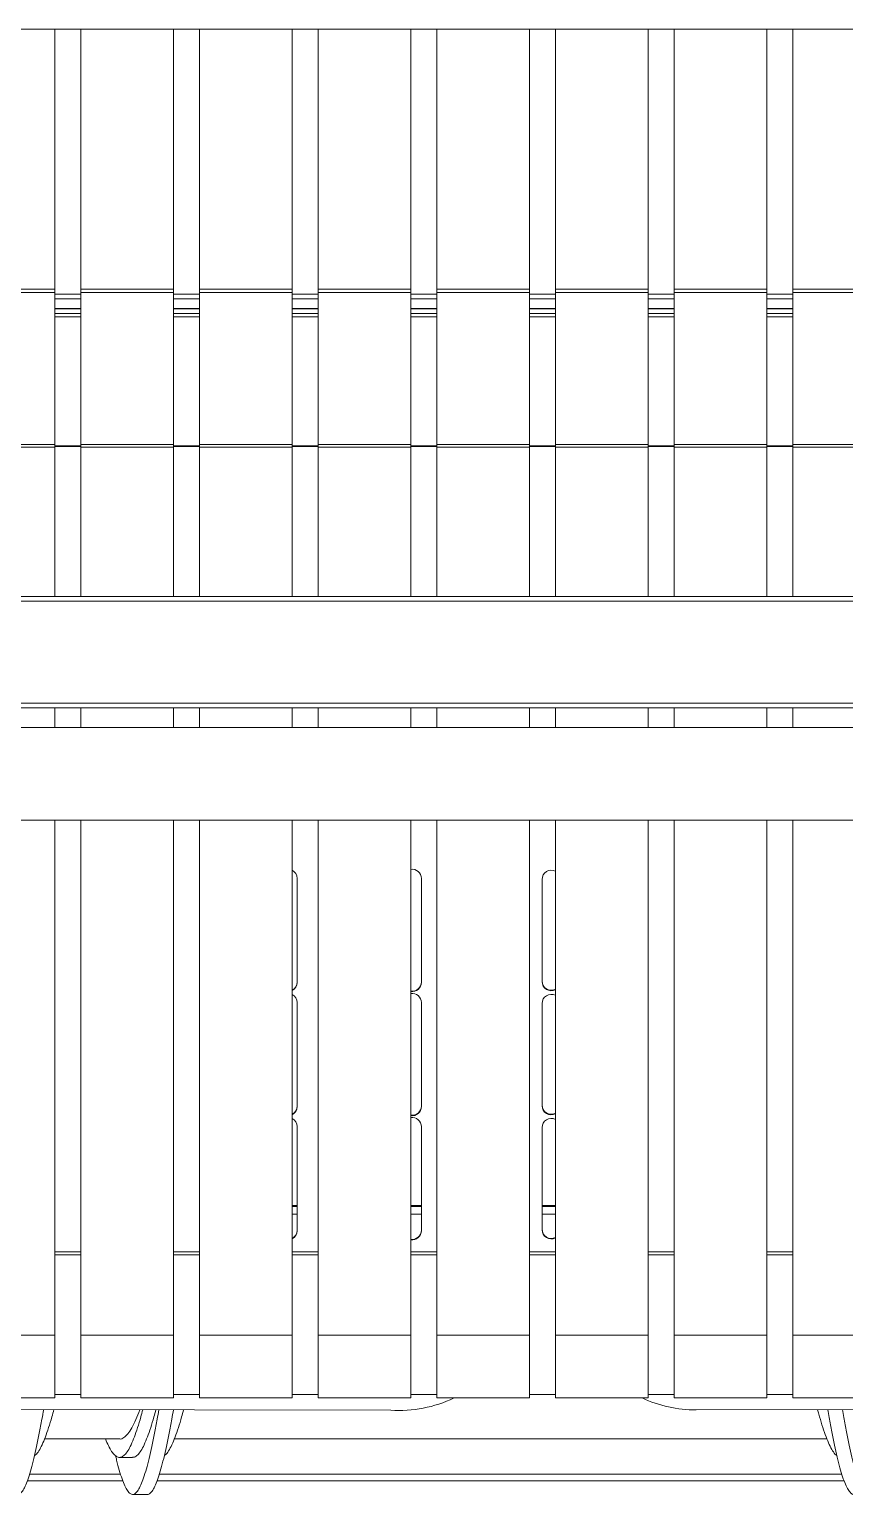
# Model space of a CAD drawing. Header units: millimetres. Extents: x 1761 to 11571, y -2876 to 3504.
# Drawn here: x 2558.8 to 2598.4, y -282.7 to -211.6 of the extents above; entities that cross this region are included whole.
import ezdxf

# ---------------------------------------------------------------- set-up
doc = ezdxf.new("R2010")
doc.units = ezdxf.units.MM
doc.layers.add('new', color=7, linetype='Continuous')

# ---------------------------------------------------------------- blocks, each defined once
blk = doc.blocks.new('SBJ')
at = {"color": 9, "linetype": 'Continuous', "lineweight": 15}
for p, q in [((172868.9, 76141.16), (176145.9, 76141.16)), ((174245.26, 76000.86), (174245.26, 76141.16)), ((174259.26, 76000.86), (174259.26, 76141.16)), ((174309.26, 76000.86), (174309.26, 76141.16)), ((174323.26, 76000.86), (174323.26, 76141.16)), ((174373.26, 76000.86), (174373.26, 76141.16)), ((174387.26, 76000.86), (174387.26, 76141.16)), ((174437.26, 76000.86), (174437.26, 76141.16)), ((174451.26, 76000.86), (174451.26, 76141.16)), ((174501.26, 76000.86), (174501.26, 76141.16)), ((174515.26, 76000.86), (174515.26, 76141.16)), ((174565.26, 76000.86), (174565.26, 76141.16)), ((174579.26, 76000.86), (174579.26, 76141.16)), ((174629.26, 76000.86), (174629.26, 76141.16)), ((174643.26, 76000.86), (174643.26, 76141.16)), ((174245.26, 76000.86), (174195.26, 76000.86)), ((174245.26, 75999.06), (174245.26, 76000.86)), ((174309.26, 76000.86), (174259.26, 76000.86)), ((174259.26, 75999.06), (174259.26, 76000.86)), ((174309.26, 75999.06), (174309.26, 76000.86)), ((174373.26, 76000.86), (174323.26, 76000.86)), ((174323.26, 75999.06), (174323.26, 76000.86)), ((174373.26, 75999.06), (174373.26, 76000.86)), ((174437.26, 76000.86), (174387.26, 76000.86)), ((174387.26, 75999.06), (174387.26, 76000.86)), ((174437.26, 75999.06), (174437.26, 76000.86)), ((174501.26, 76000.86), (174451.26, 76000.86)), ((174451.26, 75999.06), (174451.26, 76000.86)), ((174501.26, 75999.06), (174501.26, 76000.86)), ((174565.26, 76000.86), (174515.26, 76000.86)), ((174515.26, 75999.06), (174515.26, 76000.86)), ((174565.26, 75999.06), (174565.26, 76000.86)), ((174629.26, 76000.86), (174579.26, 76000.86)), ((174579.26, 75999.06), (174579.26, 76000.86)), ((174629.26, 75999.06), (174629.26, 76000.86)), ((174693.26, 76000.86), (174643.26, 76000.86)), ((174643.26, 75999.06), (174643.26, 76000.86)), ((174245.26, 75999.06), (174195.26, 75999.06)), ((174245.26, 75917.18), (174245.26, 75999.06)), ((174259.26, 75998.28), (174245.26, 75998.28)), ((174259.26, 75995.79), (174245.26, 75995.79)), ((174309.26, 75999.06), (174259.26, 75999.06)), ((174259.26, 75917.18), (174259.26, 75999.06)), ((174309.26, 75917.18), (174309.26, 75999.06)), ((174323.26, 75998.28), (174309.26, 75998.28)), ((174323.26, 75995.79), (174309.26, 75995.79)), ((174373.26, 75999.06), (174323.26, 75999.06)), ((174323.26, 75917.18), (174323.26, 75999.06)), ((174373.26, 75917.18), (174373.26, 75999.06)), ((174387.26, 75998.28), (174373.26, 75998.28)), ((174387.26, 75995.79), (174373.26, 75995.79)), ((174437.26, 75999.06), (174387.26, 75999.06)), ((174387.26, 75917.18), (174387.26, 75999.06)), ((174437.26, 75917.18), (174437.26, 75999.06)), ((174451.26, 75998.28), (174437.26, 75998.28)), ((174451.26, 75995.79), (174437.26, 75995.79)), ((174501.26, 75999.06), (174451.26, 75999.06)), ((174451.26, 75917.18), (174451.26, 75999.06)), ((174501.26, 75917.18), (174501.26, 75999.06)), ((174515.26, 75998.28), (174501.26, 75998.28)), ((174515.26, 75995.79), (174501.26, 75995.79)), ((174565.26, 75999.06), (174515.26, 75999.06)), ((174515.26, 75917.18), (174515.26, 75999.06)), ((174565.26, 75917.18), (174565.26, 75999.06)), ((174579.26, 75998.28), (174565.26, 75998.28)), ((174579.26, 75995.79), (174565.26, 75995.79)), ((174629.26, 75999.06), (174579.26, 75999.06)), ((174579.26, 75917.18), (174579.26, 75999.06)), ((174629.26, 75917.18), (174629.26, 75999.06)), ((174643.26, 75998.28), (174629.26, 75998.28)), ((174643.26, 75995.79), (174629.26, 75995.79)), ((174693.26, 75999.06), (174643.26, 75999.06)), ((174643.26, 75917.18), (174643.26, 75999.06)), ((174259.26, 75990.45), (174245.26, 75990.45)), ((174245.26, 75990.37), (174259.26, 75990.37)), ((174259.26, 75987.86), (174245.26, 75987.86)), ((174259.26, 75985.96), (174245.26, 75985.96)), ((174323.26, 75990.45), (174309.26, 75990.45)), ((174309.26, 75990.37), (174323.26, 75990.37)), ((174323.26, 75987.86), (174309.26, 75987.86)), ((174323.26, 75985.96), (174309.26, 75985.96)), ((174387.26, 75990.45), (174373.26, 75990.45)), ((174373.26, 75990.37), (174387.26, 75990.37)), ((174387.26, 75987.86), (174373.26, 75987.86)), ((174387.26, 75985.96), (174373.26, 75985.96)), ((174451.26, 75990.45), (174437.26, 75990.45)), ((174437.26, 75990.37), (174451.26, 75990.37)), ((174451.26, 75987.86), (174437.26, 75987.86)), ((174451.26, 75985.96), (174437.26, 75985.96)), ((174515.26, 75990.45), (174501.26, 75990.45)), ((174501.26, 75990.37), (174515.26, 75990.37)), ((174515.26, 75987.86), (174501.26, 75987.86)), ((174515.26, 75985.96), (174501.26, 75985.96)), ((174579.26, 75990.45), (174565.26, 75990.45)), ((174565.26, 75990.37), (174579.26, 75990.37)), ((174579.26, 75987.86), (174565.26, 75987.86)), ((174579.26, 75985.96), (174565.26, 75985.96)), ((174643.26, 75990.45), (174629.26, 75990.45)), ((174629.26, 75990.37), (174643.26, 75990.37)), ((174643.26, 75987.86), (174629.26, 75987.86)), ((174643.26, 75985.96), (174629.26, 75985.96)), ((174245.26, 75917.18), (174195.26, 75917.18)), ((174245.26, 75915.73), (174195.26, 75915.73)), ((174245.26, 75915.73), (174245.26, 75917.18)), ((174259.26, 75916.4), (174245.26, 75916.4)), ((174259.26, 75916.07), (174245.26, 75916.07)), ((174245.26, 75835.03), (174245.26, 75915.73)), ((174309.26, 75917.18), (174259.26, 75917.18)), ((174259.26, 75915.73), (174259.26, 75917.18)), ((174309.26, 75915.73), (174259.26, 75915.73)), ((174259.26, 75835.03), (174259.26, 75915.73)), ((174309.26, 75915.73), (174309.26, 75917.18)), ((174323.26, 75916.4), (174309.26, 75916.4)), ((174323.26, 75916.07), (174309.26, 75916.07)), ((174309.26, 75835.03), (174309.26, 75915.73)), ((174373.26, 75917.18), (174323.26, 75917.18)), ((174323.26, 75915.73), (174323.26, 75917.18)), ((174373.26, 75915.73), (174323.26, 75915.73)), ((174323.26, 75835.03), (174323.26, 75915.73)), ((174373.26, 75915.73), (174373.26, 75917.18)), ((174387.26, 75916.4), (174373.26, 75916.4)), ((174387.26, 75916.07), (174373.26, 75916.07)), ((174373.26, 75835.03), (174373.26, 75915.73)), ((174437.26, 75917.18), (174387.26, 75917.18)), ((174387.26, 75915.73), (174387.26, 75917.18)), ((174437.26, 75915.73), (174387.26, 75915.73)), ((174387.26, 75835.03), (174387.26, 75915.73)), ((174437.26, 75915.73), (174437.26, 75917.18)), ((174451.26, 75916.4), (174437.26, 75916.4)), ((174451.26, 75916.07), (174437.26, 75916.07)), ((174437.26, 75835.03), (174437.26, 75915.73)), ((174501.26, 75917.18), (174451.26, 75917.18)), ((174451.26, 75915.73), (174451.26, 75917.18)), ((174501.26, 75915.73), (174451.26, 75915.73)), ((174451.26, 75835.03), (174451.26, 75915.73)), ((174501.26, 75915.73), (174501.26, 75917.18)), ((174515.26, 75916.4), (174501.26, 75916.4)), ((174515.26, 75916.07), (174501.26, 75916.07)), ((174501.26, 75835.03), (174501.26, 75915.73)), ((174565.26, 75917.18), (174515.26, 75917.18)), ((174515.26, 75915.73), (174515.26, 75917.18)), ((174565.26, 75915.73), (174515.26, 75915.73)), ((174515.26, 75835.03), (174515.26, 75915.73)), ((174565.26, 75915.73), (174565.26, 75917.18)), ((174579.26, 75916.4), (174565.26, 75916.4)), ((174579.26, 75916.07), (174565.26, 75916.07)), ((174565.26, 75835.03), (174565.26, 75915.73)), ((174629.26, 75917.18), (174579.26, 75917.18)), ((174579.26, 75915.73), (174579.26, 75917.18)), ((174629.26, 75915.73), (174579.26, 75915.73)), ((174579.26, 75835.03), (174579.26, 75915.73)), ((174629.26, 75915.73), (174629.26, 75917.18)), ((174643.26, 75916.4), (174629.26, 75916.4)), ((174643.26, 75916.07), (174629.26, 75916.07)), ((174629.26, 75835.03), (174629.26, 75915.73)), ((174693.26, 75917.18), (174643.26, 75917.18)), ((174643.26, 75915.73), (174643.26, 75917.18)), ((174693.26, 75915.73), (174643.26, 75915.73)), ((174643.26, 75835.03), (174643.26, 75915.73)), ((172780.82, 75835.03), (176221.12, 75835.03)), ((176221.62, 75832.53), (172780.32, 75832.53)), ((172780.32, 75777.53), (176221.62, 75777.53)), ((176221.47, 75775.03), (172780.47, 75775.03)), ((174245.26, 75764.48), (174245.26, 75775.03)), ((174259.26, 75764.48), (174259.26, 75775.03)), ((174309.26, 75764.48), (174309.26, 75775.03)), ((174323.26, 75764.48), (174323.26, 75775.03)), ((174373.26, 75764.48), (174373.26, 75775.03)), ((174387.26, 75764.48), (174387.26, 75775.03)), ((174437.26, 75764.48), (174437.26, 75775.03)), ((174451.26, 75764.48), (174451.26, 75775.03)), ((174501.26, 75764.48), (174501.26, 75775.03)), ((174515.26, 75764.48), (174515.26, 75775.03)), ((174565.26, 75764.48), (174565.26, 75775.03)), ((174579.26, 75764.48), (174579.26, 75775.03)), ((174629.26, 75764.48), (174629.26, 75775.03)), ((174643.26, 75764.48), (174643.26, 75775.03)), ((175944.97, 75764.48), (173056.97, 75764.48)), ((172860.57, 75714.48), (176147.57, 75714.48)), ((174245.26, 75436.55), (174245.26, 75714.48)), ((174259.26, 75436.55), (174259.26, 75714.48)), ((174309.26, 75436.55), (174309.26, 75714.48)), ((174323.26, 75436.55), (174323.26, 75714.48)), ((174373.26, 75436.55), (174373.26, 75714.48)), ((174387.26, 75436.55), (174387.26, 75714.48)), ((174437.26, 75436.55), (174437.26, 75714.48)), ((174451.26, 75436.55), (174451.26, 75714.48)), ((174501.26, 75436.55), (174501.26, 75714.48)), ((174515.26, 75436.55), (174515.26, 75714.48)), ((174565.26, 75436.55), (174565.26, 75714.48)), ((174579.26, 75436.55), (174579.26, 75714.48)), ((174629.26, 75436.55), (174629.26, 75714.48)), ((174643.26, 75436.55), (174643.26, 75714.48)), ((174376.01, 75626.86), (174376.01, 75682.99)), ((174443.01, 75626.86), (174443.01, 75682.99)), ((174508.01, 75682.5), (174508.01, 75627.35)), ((174376.01, 75559.89), (174376.01, 75616.02)), ((174443.01, 75559.89), (174443.01, 75616.02)), ((174508.01, 75615.53), (174508.01, 75560.38)), ((174376.01, 75492.92), (174376.01, 75549.06)), ((174443.01, 75492.92), (174443.01, 75549.06)), ((174508.01, 75548.56), (174508.01, 75493.41)), ((174376.01, 75506.53), (174373.26, 75506.53)), ((174376.01, 75506.03), (174373.26, 75506.03)), ((174443.01, 75506.53), (174437.26, 75506.53)), ((174443.01, 75506.03), (174437.26, 75506.03)), ((174515.26, 75506.53), (174508.01, 75506.53)), ((174515.26, 75506.03), (174508.01, 75506.03)), ((174376.01, 75501.92), (174373.26, 75501.92)), ((174443.01, 75501.92), (174437.26, 75501.92)), ((174515.26, 75501.92), (174508.01, 75501.92)), ((174259.26, 75481.5), (174245.26, 75481.5)), ((174245.26, 75479.93), (174259.26, 75479.93)), ((174323.26, 75481.5), (174309.26, 75481.5)), ((174309.26, 75479.93), (174323.26, 75479.93)), ((174387.26, 75481.5), (174373.26, 75481.5)), ((174373.26, 75479.93), (174387.26, 75479.93)), ((174451.26, 75481.5), (174437.26, 75481.5)), ((174437.26, 75479.93), (174451.26, 75479.93)), ((174515.26, 75481.5), (174501.26, 75481.5)), ((174501.26, 75479.93), (174515.26, 75479.93)), ((174579.26, 75481.5), (174565.26, 75481.5)), ((174565.26, 75479.93), (174579.26, 75479.93)), ((174643.26, 75481.5), (174629.26, 75481.5)), ((174629.26, 75479.93), (174643.26, 75479.93)), ((174245.26, 75436.55), (174195.26, 75436.55)), ((174245.26, 75402.66), (174245.26, 75436.55)), ((174309.26, 75436.55), (174259.26, 75436.55)), ((174259.26, 75402.66), (174259.26, 75436.55)), ((174309.26, 75402.66), (174309.26, 75436.55)), ((174373.26, 75436.55), (174323.26, 75436.55)), ((174323.26, 75402.66), (174323.26, 75436.55)), ((174373.26, 75402.66), (174373.26, 75436.55)), ((174437.26, 75436.55), (174387.26, 75436.55)), ((174387.26, 75402.66), (174387.26, 75436.55)), ((174437.26, 75402.66), (174437.26, 75436.55)), ((174501.26, 75436.55), (174451.26, 75436.55)), ((174451.26, 75402.66), (174451.26, 75436.55)), ((174501.26, 75402.66), (174501.26, 75436.55)), ((174565.26, 75436.55), (174515.26, 75436.55)), ((174515.26, 75402.66), (174515.26, 75436.55)), ((174565.26, 75402.66), (174565.26, 75436.55)), ((174629.26, 75436.55), (174579.26, 75436.55)), ((174579.26, 75402.66), (174579.26, 75436.55)), ((174629.26, 75402.66), (174629.26, 75436.55)), ((174693.26, 75436.55), (174643.26, 75436.55)), ((174643.26, 75402.66), (174643.26, 75436.55)), ((174195.26, 75402.66), (174245.26, 75402.66)), ((174245.26, 75404.53), (174259.26, 75404.53)), ((174259.26, 75402.66), (174309.26, 75402.66)), ((174309.26, 75404.53), (174323.26, 75404.53)), ((174323.26, 75402.66), (174373.26, 75402.66)), ((174373.26, 75404.53), (174387.26, 75404.53)), ((174387.26, 75402.66), (174437.26, 75402.66)), ((174437.26, 75404.53), (174451.26, 75404.53)), ((174451.26, 75402.66), (174501.26, 75402.66)), ((174501.26, 75404.53), (174515.26, 75404.53)), ((174515.26, 75402.66), (174565.26, 75402.66)), ((174565.26, 75404.53), (174579.26, 75404.53)), ((174579.26, 75402.66), (174629.26, 75402.66)), ((174629.26, 75404.53), (174643.26, 75404.53)), ((174643.26, 75402.66), (174693.26, 75402.66)), ((174426.41, 75396.09), (172854.28, 75398.77)), ((176163.21, 75398.9), (174591.09, 75396.23)), ((174239.65, 75380.53), (174280.14, 75380.53)), ((174309.65, 75380.53), (174661.68, 75380.53)), ((174280.14, 75370.6), (174287.19, 75370.6)), ((174280.67, 75361.53), (174231.6, 75361.53)), ((174669.72, 75361.53), (174301.6, 75361.53)), ((174281.85, 75358.03), (174230.42, 75358.03)), ((174670.91, 75358.03), (174300.42, 75358.03)), ((174287.19, 75350.6), (174295.08, 75350.6))]:
    blk.add_line(p, q, dxfattribs=at)
for centre, radius, start, end in [((174371.09, 75682.97), 4.92, 0.201, 63.78042), ((174438.02, 75682.93), 4.99, 0.68433, 98.7543), ((174513.01, 75682.43), 5, 63.17943, 179.23625), ((174371.09, 75627.13), 4.92, 296.21958, 359.799), ((174371.09, 75626.87), 4.92, 296.21958, 359.799), ((174438.02, 75627.18), 4.99, 261.2457, 359.31567), ((174438.03, 75626.9), 4.97, 261.08433, 359.47703), ((174513.01, 75627.68), 5, 180.76375, 296.82057), ((174513.01, 75627.42), 5, 180.76375, 296.82057), ((174371.09, 75616.01), 4.92, 0.201, 63.78042), ((174438.02, 75615.96), 4.99, 0.68433, 98.7543), ((174513.01, 75615.46), 5, 63.17943, 179.23625), ((174371.09, 75560.17), 4.92, 296.21958, 359.799), ((174371.09, 75559.91), 4.92, 296.21958, 359.799), ((174438.02, 75560.21), 4.99, 261.2457, 359.31567), ((174438.03, 75559.93), 4.97, 261.08433, 359.47703), ((174513.01, 75560.71), 5, 180.76375, 296.82057), ((174513.01, 75560.45), 5, 180.76375, 296.82057), ((174371.09, 75549.04), 4.92, 0.201, 63.78042), ((174438.02, 75549), 4.99, 0.68433, 98.7543), ((174513.01, 75548.5), 5, 63.17943, 179.23625), ((174371.09, 75493.2), 4.92, 296.21958, 359.799), ((174371.09, 75492.94), 4.92, 296.21958, 359.799), ((174438.02, 75493.24), 4.99, 261.2457, 359.31567), ((174438.03, 75492.97), 4.97, 261.08433, 359.47703), ((174513.01, 75493.74), 5, 180.76375, 296.82057), ((174513.01, 75493.48), 5, 180.76375, 296.82057), ((174430.98, 75464.21), 68.27, 266.16175, 295.64507), ((174590.96, 75464.48), 68.25, 244.92303, 270.10676)]:
    blk.add_arc(centre, radius, start, end, dxfattribs=at)
for points, knots in [([(174239.24, 75396.41), (174238.93, 75394.69), (174238.14, 75390.26), (174236.86, 75383.55), (174235.4, 75376.41), (174233.94, 75369.95), (174232.48, 75364.27), (174231.02, 75359.47), (174229.57, 75355.63), (174228.11, 75352.79), (174226.65, 75351.14), (174225.64, 75350.45), (174225.12, 75350.63), (174225.08, 75350.64)], [0, 0, 0, 0, 0.065389, 0.16833, 0.271352, 0.37427, 0.477255, 0.580241, 0.683159, 0.786181, 0.889122, 0.992062, 1, 1, 1, 1]), ([(174244.72, 75396.4), (174244.36, 75395.06), (174243.41, 75391.59), (174241.87, 75386.59), (174240.12, 75381.52), (174238.37, 75377.29), (174236.63, 75374.07), (174235.26, 75372.14), (174234.47, 75371.67), (174234.27, 75371.55)], [0, 0, 0, 0, 0.105039, 0.272592, 0.440144, 0.607611, 0.775078, 0.942631, 1, 1, 1, 1]), ([(174292.7, 75396.32), (174292.34, 75395.01), (174291.4, 75391.56), (174289.87, 75386.59), (174288.12, 75381.52), (174286.37, 75377.3), (174284.63, 75374.03), (174282.87, 75371.77), (174281.12, 75370.59), (174279.37, 75370.52), (174277.63, 75371.56), (174275.87, 75373.69), (174274.2, 75376.64), (174273.11, 75379.3), (174272.61, 75380.53)], [0, 0, 0, 0, 0.053495, 0.140623, 0.227751, 0.314834, 0.401917, 0.489045, 0.576173, 0.663257, 0.75034, 0.837468, 0.924596, 1, 1, 1, 1]), ([(174301.34, 75396.3), (174301.04, 75394.62), (174300.25, 75390.22), (174298.97, 75383.55), (174297.51, 75376.41), (174296.06, 75369.95), (174294.6, 75364.27), (174293.14, 75359.47), (174291.68, 75355.63), (174290.22, 75352.81), (174288.76, 75351.06), (174287.31, 75350.42), (174285.85, 75350.89), (174284.39, 75352.47), (174282.93, 75355.13), (174281.47, 75358.81), (174280.02, 75363.51), (174278.86, 75367.78), (174278.19, 75370.72), (174278.01, 75371.51)], [0, 0, 0, 0, 0.038889, 0.101398, 0.163957, 0.226453, 0.28899, 0.351527, 0.414023, 0.476582, 0.539091, 0.601601, 0.66416, 0.726656, 0.789193, 0.851729, 0.914225, 0.976785, 1, 1, 1, 1]), ([(174280.14, 75380.56), (174280.18, 75380.55), (174280.94, 75380.33), (174282.44, 75381.15), (174284.63, 75383.09), (174286.81, 75386.45), (174288.98, 75390.8), (174290.43, 75394.45), (174291.14, 75396.26)], [0, 0, 0, 0, 0.010176, 0.209007, 0.407831, 0.60665, 0.805465, 1, 1, 1, 1]), ([(174299.75, 75396.31), (174299.4, 75395), (174298.46, 75391.56), (174296.93, 75386.59), (174295.18, 75381.52), (174293.43, 75377.31), (174291.68, 75374.02), (174289.93, 75371.8), (174288.43, 75370.67), (174287.52, 75370.72), (174287.19, 75370.74)], [0, 0, 0, 0, 0.0853092, 0.2246849, 0.3640605, 0.5033652, 0.6426699, 0.7820456, 0.9214213, 1, 1, 1, 1]), ([(174309.22, 75396.29), (174308.92, 75394.61), (174308.13, 75390.22), (174306.86, 75383.55), (174305.4, 75376.41), (174303.94, 75369.95), (174302.48, 75364.27), (174301.02, 75359.47), (174299.57, 75355.63), (174298.11, 75352.79), (174296.65, 75351.14), (174295.64, 75350.45), (174295.12, 75350.63), (174295.08, 75350.64)], [0, 0, 0, 0, 0.0639677, 0.1670647, 0.2702439, 0.3733185, 0.4764603, 0.5796022, 0.6826768, 0.785856, 0.888953, 0.99205, 1, 1, 1, 1]), ([(174314.69, 75396.28), (174314.33, 75394.98), (174313.4, 75391.55), (174311.87, 75386.59), (174310.12, 75381.52), (174308.37, 75377.29), (174306.63, 75374.07), (174305.26, 75372.14), (174304.47, 75371.67), (174304.27, 75371.55)], [0, 0, 0, 0, 0.102204, 0.270288, 0.438371, 0.606368, 0.774366, 0.942449, 1, 1, 1, 1]), ([(174667.05, 75371.56), (174666.7, 75371.82), (174665.77, 75372.5), (174664.26, 75374.8), (174662.5, 75378.3), (174660.75, 75382.74), (174659, 75388.02), (174657.63, 75392.61), (174656.83, 75395.56), (174656.62, 75396.34)], [0, 0, 0, 0, 0.099897, 0.267739, 0.435667, 0.603594, 0.771437, 0.939279, 1, 1, 1, 1]), ([(174676.25, 75350.69), (174676.16, 75350.66), (174675.58, 75350.49), (174674.52, 75351.26), (174673.06, 75353.05), (174671.6, 75356), (174670.14, 75359.95), (174668.69, 75364.85), (174667.23, 75370.62), (174665.77, 75377.15), (174664.31, 75384.36), (174663.09, 75390.81), (174662.35, 75394.94), (174662.1, 75396.35)], [0, 0, 0, 0, 0.019277, 0.122359, 0.225358, 0.328358, 0.43144, 0.534417, 0.637461, 0.740505, 0.843483, 0.946564, 1, 1, 1, 1]), ([(174693.29, 75371.4), (174693.06, 75370.43), (174692.35, 75367.33), (174691.16, 75362.95), (174689.7, 75358.36), (174688.24, 75354.79), (174686.78, 75352.24), (174685.32, 75350.79), (174683.87, 75350.44), (174682.4, 75351.2), (174680.95, 75353.06), (174679.49, 75356), (174678.03, 75359.95), (174676.57, 75364.85), (174675.11, 75370.62), (174673.65, 75377.15), (174672.2, 75384.36), (174670.97, 75390.81), (174670.23, 75394.95), (174669.98, 75396.36)], [0, 0, 0, 0, 0.028909, 0.091461, 0.154063, 0.216602, 0.279181, 0.34176, 0.404299, 0.466901, 0.529453, 0.592005, 0.654607, 0.717146, 0.779725, 0.842304, 0.904843, 0.967445, 1, 1, 1, 1])]:
    blk.add_open_spline(points, degree=3, knots=knots, dxfattribs=at)

msp = doc.modelspace()

# ---------------------------------------------------------------- block references
at = {"layer": 'new', "color": 1, "xscale": 0.09, "yscale": 0.09, "zscale": 0.09}
msp.add_blockref('SBJ', (-13122.008, -7064.273), dxfattribs=at)

doc.saveas('drawing.dxf')
